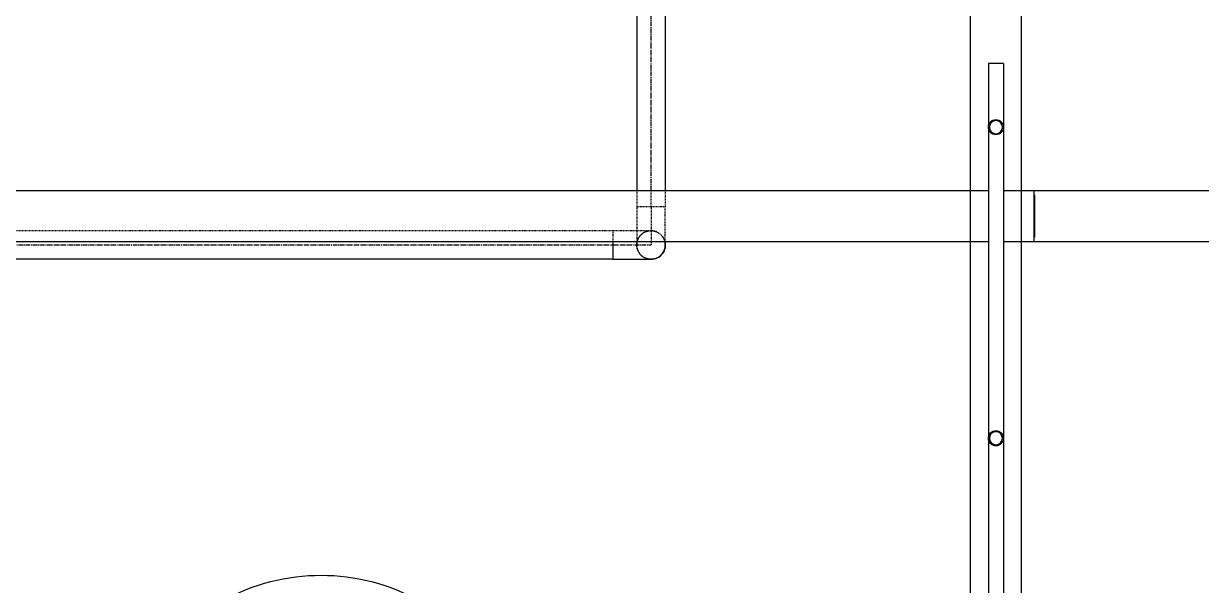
# Model space of a CAD drawing. Header units: inches. Extents: x -253 to 1500, y -183 to 1800.
# Drawn here: x 86.9 to 272.4, y 133.8 to 222.3 of the extents above; entities that cross this region are included whole.
import ezdxf

# ---------------------------------------------------------------- set-up
doc = ezdxf.new("R2010")
doc.units = ezdxf.units.IN
doc.header["$MEASUREMENT"] = 0
doc.linetypes.add('CENTER2', pattern=[1.125, 0.75, -0.125, 0.125, -0.125])
doc.linetypes.add('HIDDEN2', pattern=[0.1875, 0.125, -0.0625])
for name, color, linetype in [('Top (Plan) View-CENTER', 1, 'CENTER2'), ('Top (Plan) View-EQUIP', 3, 'Continuous'), ('Top (Plan) View-HIDDEN', 7, 'HIDDEN2'), ('Top (Plan) View-PIPING', 5, 'Continuous'), ('Top (Plan) View-STEEL', 9, 'Continuous')]:
    doc.layers.add(name, color=color, linetype=linetype)

# ---------------------------------------------------------------- blocks, each defined once
blk = doc.blocks.new('*U81')
at = {"layer": 'Top (Plan) View-STEEL', "color": 0, "linetype": 'ByBlock', "lineweight": -2}
for p, q in [((1.2, 196.01), (238.81, 196.01)), ((241.19, 196.01), (245.95, 196.01)), ((245.95, 196.01), (245.95, 187.99)), ((1.21, 187.99), (238.81, 187.99)), ((241.19, 187.99), (245.95, 187.99))]:
    blk.add_line(p, q, dxfattribs=at)
blk = doc.blocks.new('*U103')
at = {"layer": 'Top (Plan) View-CENTER'}
for p, q in [((31.92, 187.44), (34.31, 187.44)), ((38.81, 187.44), (179.69, 187.44))]:
    blk.add_line(p, q, dxfattribs=at)
at = {"layer": 'Top (Plan) View-HIDDEN'}
for p, q in [((31.92, 187.99), (31.92, 189.69)), ((179.69, 189.69), (31.92, 189.69)), ((179.69, 189.69), (179.69, 187.99)), ((34.31, 187.44), (38.81, 187.44)), ((38.81, 185.19), (34.31, 185.19))]:
    blk.add_line(p, q, dxfattribs=at)
at = {"layer": 'Top (Plan) View-PIPING', "color": 0, "linetype": 'ByBlock', "lineweight": -2}
for p, q in [((31.92, 187.44), (31.92, 187.99)), ((31.92, 185.19), (31.92, 187.44)), ((179.69, 187.99), (179.69, 187.44)), ((179.69, 187.44), (179.69, 185.19)), ((34.31, 185.19), (31.92, 185.19)), ((179.69, 185.19), (38.81, 185.19))]:
    blk.add_line(p, q, dxfattribs=at)
blk = doc.blocks.new('*U124')
at = {"layer": 'Top (Plan) View-EQUIP', "color": 0, "linetype": 'ByBlock', "lineweight": -2}
for p, q in [((149.73, 130.56), (117.73, 130.56)), ((117.73, 130.56), (117.73, 10.56)), ((133.73, 130.56), (117.73, 130.56)), ((133.73, 131.44), (118.25, 131.44)), ((149.22, 131.44), (133.73, 131.44)), ((149.73, 130.56), (133.73, 130.56)), ((149.73, 130.56), (149.73, 108.81)), ((149.73, 104.31), (149.73, 10.56)), ((151.73, 10.56), (115.73, 10.56)), ((115.73, 10.56), (115.73, 8.56)), ((151.73, 10.56), (151.73, 8.56)), ((115.73, 8.56), (151.73, 8.56)), ((117.73, 8.56), (117.73, 4.01)), ((149.73, 8.56), (149.73, 4.01)), ((117.73, -4.01), (117.73, -11.19)), ((149.73, -4.01), (149.73, -21.44)), ((117.73, -15.69), (117.73, -21.44)), ((151.73, -21.44), (115.73, -21.44)), ((115.73, -21.44), (115.73, -23.44)), ((151.73, -21.44), (151.73, -23.44)), ((115.73, -23.44), (151.73, -23.44))]:
    blk.add_line(p, q, dxfattribs=at)
at = {"layer": 'Top (Plan) View-EQUIP', "color": 0, "linetype": 'ByBlock', "lineweight": -2, "extrusion": (0, 0, -1)}
for centre, radius, start, end in [((-133.73, 103.43), 32, 61.0615, 118.9385), ((-118.73, 130.56), 1, 0, 61.0615), ((-148.73, 130.56), 1, 118.9385, 180)]:
    blk.add_arc(centre, radius, start, end, dxfattribs=at)
blk = doc.blocks.new('*U193')
at = {"layer": 'Top (Plan) View-CENTER'}
blk.add_line((179.69, 187.44), (185.69, 187.44), dxfattribs=at)
at = {"layer": 'Top (Plan) View-HIDDEN'}
for p, q in [((179.69, 189.69), (179.69, 187.99)), ((185.69, 189.69), (179.69, 189.69))]:
    blk.add_line(p, q, dxfattribs=at)
at = {"layer": 'Top (Plan) View-HIDDEN', "extrusion": (0, 0, -1)}
for start, end in [(0, 165.6268), (270, 0)]:
    blk.add_arc((-185.69, 187.44), 2.25, start, end, dxfattribs=at)
at = {"layer": 'Top (Plan) View-PIPING', "color": 0, "linetype": 'ByBlock', "lineweight": -2}
for p, q in [((179.69, 187.99), (179.69, 185.19)), ((179.69, 185.19), (185.69, 185.19))]:
    blk.add_line(p, q, dxfattribs=at)
at = {"layer": 'Top (Plan) View-PIPING', "color": 0, "linetype": 'ByBlock', "lineweight": -2, "extrusion": (0, 0, -1)}
blk.add_arc((-185.69, 187.44), 2.25, 165.6268, 270, dxfattribs=at)
blk = doc.blocks.new('*U199')
at = {"layer": 'Top (Plan) View-CENTER'}
blk.add_line((185.69, 196.01), (185.69, 244), dxfattribs=at)
at = {"layer": 'Top (Plan) View-HIDDEN'}
for p, q in [((183.44, 304.81), (185.69, 304.81)), ((183.44, 304.81), (183.44, 244)), ((185.69, 304.81), (187.94, 304.81)), ((185.69, 244), (185.69, 304.81)), ((187.94, 304.81), (187.94, 244)), ((183.44, 196.01), (183.44, 193.44)), ((185.69, 193.44), (185.69, 196.01)), ((187.94, 196.01), (187.94, 193.44)), ((185.69, 193.44), (183.44, 193.44)), ((187.94, 193.44), (185.69, 193.44))]:
    blk.add_line(p, q, dxfattribs=at)
at = {"layer": 'Top (Plan) View-PIPING', "color": 0, "linetype": 'ByBlock', "lineweight": -2}
for p, q in [((183.44, 244), (183.44, 196.01)), ((187.94, 244), (187.94, 196.01))]:
    blk.add_line(p, q, dxfattribs=at)
blk = doc.blocks.new('*U202')
at = {"layer": 'Top (Plan) View-HIDDEN'}
for p, q in [((185.69, 193.44), (183.44, 193.44)), ((183.44, 193.44), (183.44, 187.44)), ((187.94, 193.44), (185.69, 193.44)), ((185.69, 193.44), (185.69, 187.44)), ((187.94, 187.99), (187.94, 193.44))]:
    blk.add_line(p, q, dxfattribs=at)
for start, end in [(90, 270), (14.3732, 90)]:
    blk.add_arc((185.69, 187.44), 2.25, start, end, dxfattribs=at)
at = {"layer": 'Top (Plan) View-PIPING', "color": 0, "linetype": 'ByBlock', "lineweight": -2}
blk.add_line((187.94, 187.44), (187.94, 187.99), dxfattribs=at)
blk.add_arc((185.69, 187.44), 2.25, 270, 14.3732, dxfattribs=at)
blk = doc.blocks.new('*U233')
at = {"layer": 'Top (Plan) View-STEEL', "color": 0, "linetype": 'ByBlock', "lineweight": -2}
for p, q in [((246.15, 195.26), (245.95, 195.26)), ((246.15, 188.74), (246.15, 195.26)), ((245.95, 188.74), (246.15, 188.74))]:
    blk.add_line(p, q, dxfattribs=at)
blk = doc.blocks.new('*U235')
at = {"layer": 'Top (Plan) View-STEEL', "color": 0, "linetype": 'ByBlock', "lineweight": -2}
for p, q in [((244.01, 60.64), (244.01, 432)), ((235.99, 1.19), (235.99, 244))]:
    blk.add_line(p, q, dxfattribs=at)
blk = doc.blocks.new('*U239')
at = {"layer": 'Top (Plan) View-STEEL', "color": 0, "linetype": 'ByBlock', "lineweight": -2}
for p, q in [((241.19, 216), (238.81, 216)), ((238.81, 216), (238.81, 1.19)), ((241.19, 216), (241.19, 60.71)), ((241.19, 49.21), (241.19, 0)), ((240, 0), (241.19, 0))]:
    blk.add_line(p, q, dxfattribs=at)
for centre in [(240, 206), (240, 157), (240, 108), (240, 10)]:
    blk.add_circle(centre, 1.19, dxfattribs=at)
at = {"layer": 'Top (Plan) View-STEEL', "color": 0, "linetype": 'ByBlock', "lineweight": -2, "extrusion": (0, 0, -1)}
for centre in [(-240, 206), (-240, 157), (-240, 108), (-240, 10)]:
    blk.add_circle(centre, 1.03, dxfattribs=at)
at = {"layer": 'Top (Plan) View-STEEL', "color": 0, "linetype": 'ByBlock', "lineweight": -2}
blk.add_arc((240, 59), 1.19, 32.7083, 324.191, dxfattribs=at)
at = {"layer": 'Top (Plan) View-STEEL', "color": 0, "linetype": 'ByBlock', "lineweight": -2, "extrusion": (0, 0, -1)}
blk.add_arc((-240, 59), 1.03, 199.8073, 163.2934, dxfattribs=at)
blk = doc.blocks.new('*U242')
at = {"layer": 'Top (Plan) View-STEEL', "color": 0, "linetype": 'ByBlock', "lineweight": -2}
for p, q in [((245.95, 196.01), (665.95, 196.01)), ((245.95, 187.99), (418.81, 187.99))]:
    blk.add_line(p, q, dxfattribs=at)

msp = doc.modelspace()

# ---------------------------------------------------------------- block references
at = {"layer": 'Top (Plan) View-EQUIP'}
msp.add_blockref('*U124', (0, 0), dxfattribs=at)
at = {"layer": 'Top (Plan) View-PIPING'}
for name in ['*U199', '*U202', '*U103', '*U193']:
    msp.add_blockref(name, (0, 0), dxfattribs=at)
at = {"layer": 'Top (Plan) View-STEEL'}
for name in ['*U235', '*U239', '*U81', '*U242', '*U233']:
    msp.add_blockref(name, (0, 0), dxfattribs=at)

doc.saveas('drawing.dxf')
